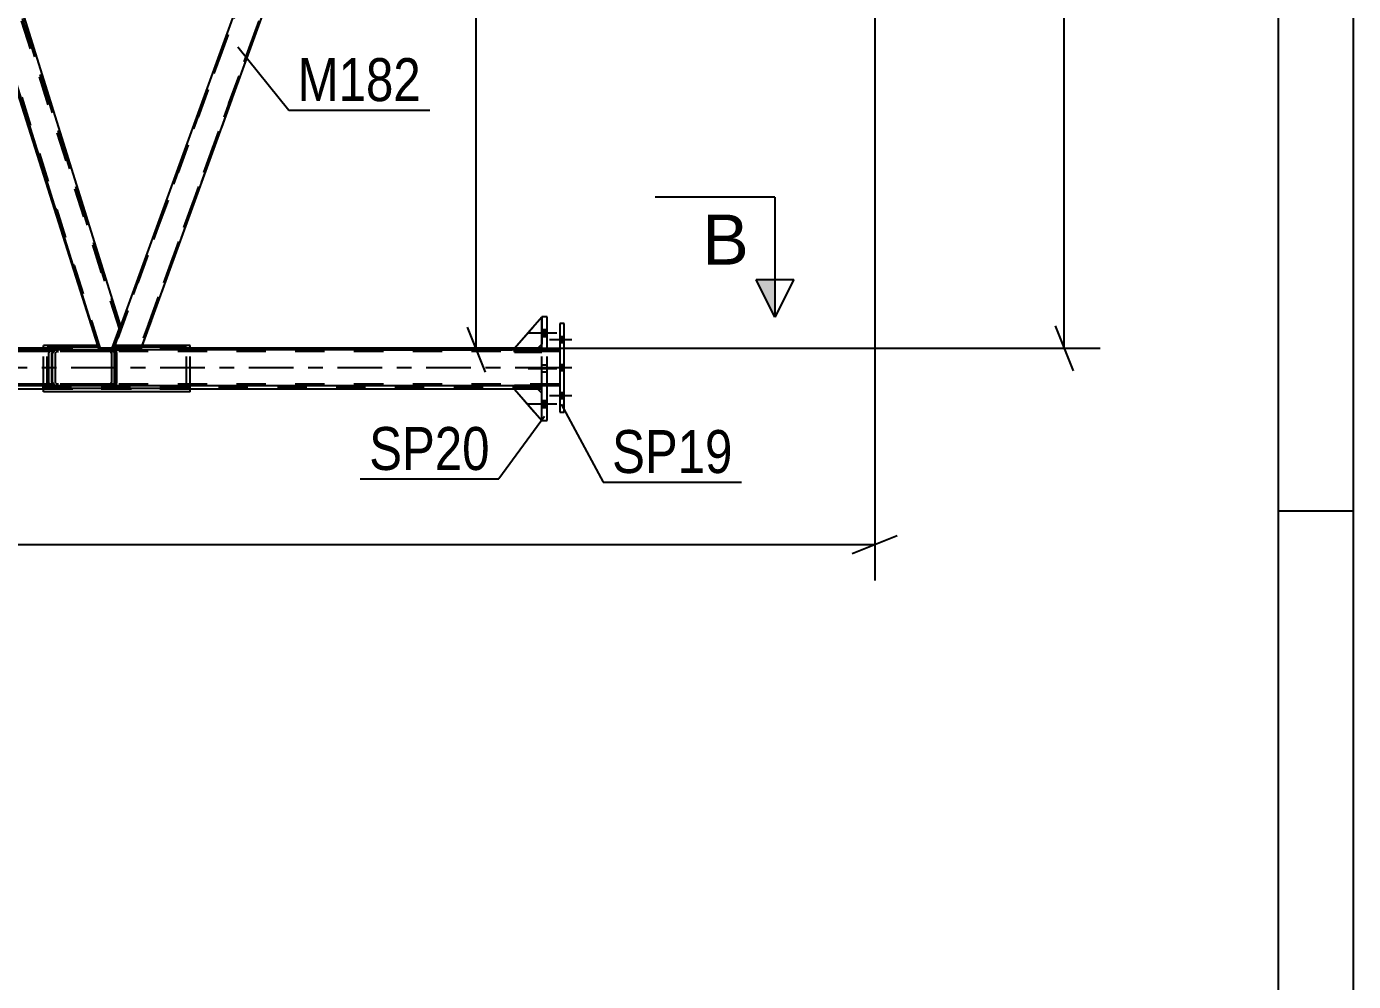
# Model space of a CAD drawing. Header units: millimetres. Extents: x -858 to 331, y -869 to -28.
# Drawn here: x 242.9 to 331.4, y -155 to -91.3 of the extents above; entities that cross this region are included whole.
import ezdxf

# ---------------------------------------------------------------- set-up
doc = ezdxf.new("R2010")
doc.units = ezdxf.units.MM
doc.linetypes.add('DXK_LINE_DOT2', pattern=[3.9198, 1.9599, -1.9599])
doc.linetypes.add('DXK_LINE_DOT3', pattern=[5.9187, 2.979, -0.9799, 0.9799, -0.9799])
doc.styles.add('Arial', font='ARIAL.TTF', dxfattribs={"height": 0.2})
doc.styles.add('Arial Narrow', font='ARIALN.TTF', dxfattribs={"height": 0.2})

# ---------------------------------------------------------------- blocks, each defined once
blk = doc.blocks.new('Unknown-570393797-1134')
at = {"color": 5, "linetype": 'Continuous'}
for p, q in [((331.435, -868.579), (331.435, -27.579)), ((326.435, -863.579), (326.435, -32.579)), ((331.435, -123.579), (326.435, -123.579))]:
    blk.add_line(p, q, dxfattribs=at)
blk = doc.blocks.new('Part-570393797-4904 - 4897')
at = {"color": 7, "linetype": 'DXK_LINE_DOT2'}
for p, q in [((275.488, -112.982), (275.488, -112.837)), ((275.488, -112.837), (277.307, -112.837)), ((277.307, -112.982), (275.488, -112.982)), ((277.034, -112.982), (277.034, -112.837)), ((277.307, -112.837), (277.307, -112.982))]:
    blk.add_line(p, q, dxfattribs=at)
blk = doc.blocks.new('Part-570393797-5033 - 4897')
at = {"color": 7, "linetype": 'DXK_LINE_DOT2'}
for p, q in [((277.034, -115.455), (275.488, -115.455)), ((275.488, -115.455), (277.307, -117.546)), ((277.307, -115.728), (277.034, -115.455)), ((277.307, -117.546), (277.307, -115.728))]:
    blk.add_line(p, q, dxfattribs=at)
blk = doc.blocks.new('Part-570393797-5036 - 4897')
at = {"color": 2, "linetype": 'Continuous'}
for p, q in [((277.034, -115.455), (275.488, -115.455)), ((275.488, -115.455), (277.307, -117.546)), ((277.307, -115.728), (277.034, -115.455))]:
    blk.add_line(p, q, dxfattribs=at)
at = {"color": 7, "linetype": 'DXK_LINE_DOT2'}
blk.add_line((277.307, -117.546), (277.307, -115.728), dxfattribs=at)
blk = doc.blocks.new('Part-570393797-4996 - 4897')
at = {"color": 7, "linetype": 'DXK_LINE_DOT2'}
for p, q in [((248.741, -112.827), (268.795, -57.727)), ((270.498, -57.727), (250.443, -112.827)), ((249.199, -111.25), (248.625, -112.827)), ((248.625, -112.827), (250.559, -112.827))]:
    blk.add_line(p, q, dxfattribs=at)
at = {"color": 2, "linetype": 'Continuous'}
for p, q in [((268.679, -57.727), (249.199, -111.25)), ((250.559, -112.827), (270.614, -57.727)), ((270.614, -57.727), (268.679, -57.727))]:
    blk.add_line(p, q, dxfattribs=at)
blk = doc.blocks.new('Part-570393797-4962 - 4897')
at = {"color": 2, "linetype": 'Continuous'}
for p, q in [((247.729, -112.646), (244.317, -112.646)), ((244.317, -112.827), (244.317, -112.646)), ((253.615, -112.646), (250.626, -112.646)), ((253.615, -112.827), (253.615, -112.646)), ((244.317, -115.409), (244.317, -115.227)), ((253.615, -115.409), (244.317, -115.409)), ((253.615, -115.409), (253.615, -115.227))]:
    blk.add_line(p, q, dxfattribs=at)
at = {"color": 7, "linetype": 'DXK_LINE_DOT2'}
for p, q in [((244.317, -115.227), (244.317, -112.827)), ((250.626, -112.646), (247.729, -112.646)), ((253.615, -115.227), (253.615, -112.827))]:
    blk.add_line(p, q, dxfattribs=at)
blk = doc.blocks.new('Part-570393797-5030 - 4897')
at = {"color": 2, "linetype": 'Continuous'}
for p, q in [((275.488, -112.728), (277.307, -110.637)), ((277.034, -112.728), (275.488, -112.728)), ((277.307, -112.455), (277.034, -112.728))]:
    blk.add_line(p, q, dxfattribs=at)
at = {"color": 7, "linetype": 'DXK_LINE_DOT2'}
blk.add_line((277.307, -110.637), (277.307, -112.455), dxfattribs=at)
blk = doc.blocks.new('Part-570393797-5009 - 4897')
at = {"color": 2, "linetype": 'Continuous'}
for p, q in [((247.698, -112.546), (244.069, -112.546)), ((244.069, -112.827), (244.069, -112.546)), ((253.863, -112.546), (250.662, -112.546)), ((253.863, -112.827), (253.863, -112.546)), ((244.069, -115.637), (244.069, -115.228)), ((253.863, -115.637), (244.069, -115.637)), ((253.863, -115.637), (253.863, -115.227))]:
    blk.add_line(p, q, dxfattribs=at)
at = {"color": 7, "linetype": 'DXK_LINE_DOT2'}
for p, q in [((244.069, -115.228), (244.069, -112.827)), ((250.662, -112.546), (247.698, -112.546)), ((253.863, -115.227), (253.863, -112.827))]:
    blk.add_line(p, q, dxfattribs=at)
blk = doc.blocks.new('Part-570393797-5021 - 4897')
at = {"color": 7, "linetype": 'DXK_LINE_DOT2'}
for p, q in [((277.307, -115.2), (275.488, -115.2)), ((275.488, -115.2), (275.488, -115.346)), ((275.488, -115.346), (277.307, -115.346)), ((277.034, -115.346), (277.034, -115.2)), ((277.307, -115.346), (277.307, -115.2))]:
    blk.add_line(p, q, dxfattribs=at)
blk = doc.blocks.new('Part-570393797-5024 - 4897')
at = {"color": 7, "linetype": 'DXK_LINE_DOT2'}
for p, q in [((277.307, -112.837), (275.488, -112.837)), ((275.488, -112.837), (275.488, -112.982)), ((275.488, -112.982), (277.307, -112.982)), ((277.034, -112.982), (277.034, -112.837)), ((277.307, -112.982), (277.307, -112.837))]:
    blk.add_line(p, q, dxfattribs=at)
blk = doc.blocks.new('Part-570393797-5027 - 4897')
at = {"color": 7, "linetype": 'DXK_LINE_DOT2'}
for p, q in [((275.488, -115.211), (275.488, -115.2)), ((277.307, -115.2), (275.488, -115.2)), ((275.488, -115.227), (275.488, -115.211)), ((277.034, -115.346), (277.034, -115.2)), ((277.307, -115.227), (277.307, -115.2))]:
    blk.add_line(p, q, dxfattribs=at)
at = {"color": 2, "linetype": 'Continuous'}
for p, q in [((275.488, -115.346), (275.488, -115.227)), ((277.307, -115.346), (275.488, -115.346)), ((277.307, -115.346), (277.307, -115.227))]:
    blk.add_line(p, q, dxfattribs=at)
blk = doc.blocks.new('Bolt-570393797-5059 - 4897')
at = {"linetype": 'Continuous'}
for points in [[(277.67, -111.964), (277.67, -111.491), (277.307, -111.491), (277.307, -111.964)], [(277.67, -111.964), (277.67, -111.491), (277.307, -111.491), (277.307, -111.964)], [(277.67, -111.964), (277.67, -111.491), (277.307, -111.491), (277.307, -111.964)], [(277.67, -116.691), (277.67, -116.219), (277.307, -116.219), (277.307, -116.691)], [(277.67, -116.691), (277.67, -116.219), (277.307, -116.219), (277.307, -116.691)], [(277.67, -116.691), (277.67, -116.219), (277.307, -116.219), (277.307, -116.691)]]:
    blk.add_hatch(color=1, dxfattribs=at).paths.add_polyline_path(points)
at = {"color": 1, "linetype": 'Continuous'}
for p, q in [((277.67, -111.491), (277.307, -111.491)), ((277.67, -111.491), (277.307, -111.491)), ((277.67, -111.491), (277.307, -111.491)), ((278.307, -111.728), (276.398, -111.728)), ((278.307, -111.728), (276.398, -111.728)), ((278.307, -111.728), (276.398, -111.728)), ((277.67, -111.964), (277.307, -111.964)), ((277.67, -111.964), (277.307, -111.964)), ((277.67, -111.964), (277.307, -111.964)), ((278.307, -116.455), (276.398, -116.455)), ((278.307, -116.455), (276.398, -116.455)), ((278.307, -116.455), (276.398, -116.455)), ((277.67, -116.219), (277.307, -116.219)), ((277.67, -116.219), (277.307, -116.219)), ((277.67, -116.219), (277.307, -116.219)), ((277.67, -116.691), (277.307, -116.691)), ((277.67, -116.691), (277.307, -116.691)), ((277.67, -116.691), (277.307, -116.691))]:
    blk.add_line(p, q, dxfattribs=at)
at = {"color": 1, "linetype": 'DXK_LINE_DOT2'}
for p, q in [((278.307, -114.091), (276.398, -114.091)), ((278.307, -114.091), (276.398, -114.091)), ((277.67, -113.855), (277.307, -113.855)), ((277.67, -113.855), (277.307, -113.855)), ((277.67, -114.328), (277.307, -114.328)), ((277.67, -114.328), (277.307, -114.328))]:
    blk.add_line(p, q, dxfattribs=at)
blk = doc.blocks.new('Part-570393797-5093 - 4897')
at = {"color": 2, "linetype": 'Continuous'}
for p, q in [((278.499, -112.827), (-43.215, -112.827)), ((278.499, -115.227), (-43.215, -115.227))]:
    blk.add_line(p, q, dxfattribs=at)
at = {"color": 7, "linetype": 'DXK_LINE_DOT2'}
for p, q in [((278.499, -112.937), (-43.215, -112.937)), ((278.499, -112.827), (278.499, -115.227)), ((278.499, -115.118), (-43.215, -115.118))]:
    blk.add_line(p, q, dxfattribs=at)
at = {"color": 7, "linetype": 'DXK_LINE_DOT3'}
blk.add_line((278.499, -114.027), (-43.215, -114.027), dxfattribs=at)
blk = doc.blocks.new('Part-570393797-5094 - 4897')
at = {"color": 7, "linetype": 'DXK_LINE_DOT2'}
for p, q in [((277.307, -112.837), (-40.25, -112.837)), ((277.307, -112.728), (-25.845, -112.728)), ((253.863, -112.728), (244.069, -112.728)), ((277.034, -112.728), (275.488, -112.728)), ((277.307, -115.455), (277.307, -112.728)), ((277.307, -115.346), (-40.25, -115.346)), ((277.307, -115.455), (11.885, -115.455)), ((253.863, -115.455), (244.069, -115.455)), ((277.034, -115.455), (275.488, -115.455))]:
    blk.add_line(p, q, dxfattribs=at)
at = {"color": 2, "linetype": 'Continuous'}
for p, q in [((244.069, -112.728), (215.166, -112.728)), ((275.488, -112.728), (253.863, -112.728)), ((277.307, -112.728), (277.034, -112.728)), ((244.069, -115.455), (215.166, -115.455)), ((275.488, -115.455), (253.863, -115.455)), ((277.307, -115.455), (277.034, -115.455))]:
    blk.add_line(p, q, dxfattribs=at)
blk = doc.blocks.new('Part-570393797-5164 - 4897')
at = {"color": 7, "linetype": 'DXK_LINE_DOT2'}
for p, q in [((268.464, -58.637), (248.777, -112.728)), ((270.167, -58.637), (250.479, -112.728)), ((250.595, -112.728), (270.283, -58.637)), ((268.348, -58.637), (268.282, -58.819)), ((270.283, -58.637), (268.348, -58.637)), ((249.199, -111.25), (248.661, -112.728)), ((248.661, -112.728), (250.595, -112.728))]:
    blk.add_line(p, q, dxfattribs=at)
at = {"color": 2, "linetype": 'Continuous'}
blk.add_line((268.282, -58.819), (249.199, -111.25), dxfattribs=at)
blk = doc.blocks.new('Part-570393797-5851 - 4897')
at = {"color": 2, "linetype": 'Continuous'}
for p, q in [((277.67, -110.637), (277.307, -110.637)), ((277.307, -112.827), (277.307, -110.637)), ((277.67, -112.827), (277.67, -110.637)), ((277.307, -117.546), (277.307, -115.227)), ((277.67, -117.546), (277.67, -115.227)), ((277.307, -117.546), (277.67, -117.546))]:
    blk.add_line(p, q, dxfattribs=at)
at = {"color": 7, "linetype": 'DXK_LINE_DOT2'}
for p, q in [((277.307, -115.227), (277.307, -112.827)), ((277.67, -115.227), (277.67, -112.827))]:
    blk.add_line(p, q, dxfattribs=at)
blk = doc.blocks.new('Part-570393797-5180 - 4897')
at = {"color": 2, "linetype": 'Continuous'}
for p, q in [((278.79, -111.073), (278.499, -111.073)), ((278.499, -111.073), (278.499, -116.982)), ((278.79, -116.982), (278.79, -111.073)), ((278.499, -116.982), (278.79, -116.982))]:
    blk.add_line(p, q, dxfattribs=at)
blk = doc.blocks.new('Part-570393797-5213 - 4897')
at = {"color": 2, "linetype": 'Continuous'}
for p, q in [((231.917, -57.727), (231.214, -59.659)), ((231.917, -57.727), (232.516, -57.727)), ((232.516, -57.727), (249.199, -111.25)), ((231.214, -59.659), (247.786, -112.827)), ((248.625, -112.827), (249.199, -111.25))]:
    blk.add_line(p, q, dxfattribs=at)
at = {"color": 7, "linetype": 'DXK_LINE_DOT2'}
for p, q in [((232.402, -57.727), (249.137, -111.419)), ((247.9, -112.827), (231.275, -59.49)), ((247.786, -112.827), (248.625, -112.827))]:
    blk.add_line(p, q, dxfattribs=at)
blk = doc.blocks.new('Part-570393797-5804 - 4897')
at = {"color": 7, "linetype": 'DXK_LINE_DOT2'}
for p, q in [((229.617, -113.046), (229.632, -112.962)), ((229.617, -115.009), (229.617, -113.046)), ((229.632, -112.962), (229.675, -112.891)), ((229.675, -112.891), (229.74, -112.844)), ((229.724, -113.004), (229.717, -113.046)), ((229.717, -115.009), (229.717, -113.046)), ((229.746, -112.969), (229.724, -113.004)), ((229.74, -112.844), (229.816, -112.828)), ((229.778, -112.945), (229.746, -112.969)), ((229.816, -112.937), (229.778, -112.945)), ((248.651, -112.828), (229.816, -112.828)), ((248.651, -112.937), (229.816, -112.937)), ((231.602, -112.828), (231.678, -112.844)), ((231.64, -112.945), (231.602, -112.937)), ((231.673, -112.969), (231.64, -112.945)), ((231.694, -113.004), (231.673, -112.969)), ((231.678, -112.844), (231.743, -112.891)), ((231.702, -113.046), (231.694, -113.004)), ((231.702, -115.009), (231.702, -113.046)), ((231.743, -112.891), (231.786, -112.962)), ((231.786, -112.962), (231.801, -113.046)), ((231.801, -115.009), (231.801, -113.046)), ((244.711, -112.962), (244.681, -113.046)), ((244.681, -115.009), (244.681, -113.046)), ((244.88, -113.046), (244.895, -113.004)), ((244.88, -115.009), (244.88, -113.046)), ((245.078, -112.828), (244.926, -112.844)), ((245.002, -112.945), (245.078, -112.937)), ((248.803, -112.844), (248.651, -112.828)), ((248.651, -112.937), (248.727, -112.945)), ((248.884, -112.874), (248.803, -112.844)), ((248.835, -113.004), (248.85, -113.046)), ((248.85, -115.009), (248.85, -113.046)), ((248.884, -115.181), (248.884, -112.874)), ((248.908, -112.891), (248.884, -112.874)), ((248.951, -112.962), (248.908, -112.891)), ((248.966, -113.046), (248.951, -112.962)), ((248.966, -115.009), (248.966, -113.046)), ((229.632, -115.093), (229.617, -115.009)), ((229.717, -115.009), (229.724, -115.051)), ((231.694, -115.051), (231.702, -115.009)), ((231.801, -115.009), (231.786, -115.093)), ((244.681, -115.009), (244.711, -115.093)), ((244.895, -115.051), (244.88, -115.009)), ((248.85, -115.009), (248.835, -115.051)), ((248.951, -115.093), (248.966, -115.009)), ((229.675, -115.164), (229.632, -115.093)), ((229.74, -115.211), (229.675, -115.164)), ((229.724, -115.051), (229.746, -115.086)), ((229.816, -115.228), (229.74, -115.211)), ((229.746, -115.086), (229.778, -115.11)), ((229.778, -115.11), (229.816, -115.118)), ((248.651, -115.118), (229.816, -115.118)), ((248.651, -115.228), (229.816, -115.228)), ((231.602, -115.118), (231.64, -115.11)), ((231.678, -115.211), (231.602, -115.228)), ((231.64, -115.11), (231.673, -115.086)), ((231.673, -115.086), (231.694, -115.051)), ((231.743, -115.164), (231.678, -115.211)), ((231.786, -115.093), (231.743, -115.164)), ((244.926, -115.211), (245.078, -115.228)), ((245.078, -115.118), (245.002, -115.11)), ((248.727, -115.11), (248.651, -115.118)), ((248.651, -115.228), (248.803, -115.211)), ((248.803, -115.211), (248.884, -115.181)), ((248.884, -115.181), (248.908, -115.164)), ((248.908, -115.164), (248.951, -115.093))]:
    blk.add_line(p, q, dxfattribs=at)
for centre, radius, start, end in [((244.988, -113.21), 0.371, 99.51826, 138.06397), ((245.033, -113.128), 0.186, 99.51826, 138.06397), ((248.697, -113.128), 0.186, 41.93602, 80.48174), ((244.988, -114.845), 0.371, 221.93602, 260.48174), ((245.033, -114.927), 0.186, 221.93602, 260.48174), ((248.697, -114.927), 0.186, 279.51826, 318.06397)]:
    blk.add_arc(centre, radius, start, end, dxfattribs=at)
blk = doc.blocks.new('Part-570393797-5639 - 4897')
at = {"color": 7, "linetype": 'DXK_LINE_DOT2'}
for p, q in [((275.488, -112.728), (277.307, -110.637)), ((277.307, -110.637), (277.307, -112.455)), ((277.034, -112.728), (275.488, -112.728)), ((277.307, -112.455), (277.034, -112.728))]:
    blk.add_line(p, q, dxfattribs=at)
blk = doc.blocks.new('Part-570393797-5651 - 4897')
at = {"color": 7, "linetype": 'DXK_LINE_DOT2'}
for p, q in [((231.586, -58.637), (231.055, -60.094)), ((232.501, -58.637), (231.586, -58.637)), ((249.13, -111.439), (232.386, -58.637)), ((249.191, -111.271), (232.501, -58.637)), ((231.055, -60.094), (231.055, -60.094)), ((231.055, -60.094), (231.055, -60.094)), ((247.86, -112.728), (231.116, -59.926)), ((248.661, -112.728), (249.191, -111.271)), ((247.746, -112.728), (247.688, -112.546)), ((247.746, -112.728), (248.661, -112.728))]:
    blk.add_line(p, q, dxfattribs=at)
at = {"color": 2, "linetype": 'Continuous'}
blk.add_line((247.688, -112.546), (231.055, -60.094), dxfattribs=at)
blk = doc.blocks.new('Part-570393797-5769 - 4897')
at = {"color": 7, "linetype": 'DXK_LINE_DOT2'}
for p, q in [((248.403, -112.828), (211.434, -112.828)), ((211.434, -112.828), (211.434, -115.228)), ((248.403, -112.937), (211.434, -112.937)), ((214.308, -112.844), (214.157, -112.828)), ((214.157, -112.937), (214.232, -112.945)), ((214.34, -113.004), (214.355, -113.046)), ((214.355, -115.009), (214.355, -113.046)), ((214.554, -113.046), (214.523, -112.962)), ((214.554, -115.009), (214.554, -113.046)), ((244.433, -113.046), (244.463, -112.962)), ((244.433, -115.009), (244.433, -113.046)), ((244.646, -113.004), (244.631, -113.046)), ((244.631, -115.009), (244.631, -113.046)), ((244.678, -112.844), (244.83, -112.828)), ((244.83, -112.937), (244.754, -112.945)), ((248.403, -112.828), (248.555, -112.844)), ((248.479, -112.945), (248.403, -112.937)), ((248.601, -113.046), (248.586, -113.004)), ((248.601, -113.046), (248.601, -115.009)), ((248.77, -112.962), (248.8, -113.046)), ((248.8, -115.009), (248.8, -113.046)), ((214.355, -115.009), (214.34, -115.051)), ((214.523, -115.093), (214.554, -115.009)), ((244.463, -115.093), (244.433, -115.009)), ((244.631, -115.009), (244.646, -115.051)), ((248.586, -115.051), (248.601, -115.009)), ((248.8, -115.009), (248.77, -115.093)), ((248.403, -115.118), (211.434, -115.118)), ((248.403, -115.228), (211.434, -115.228)), ((214.232, -115.11), (214.157, -115.118)), ((214.157, -115.228), (214.308, -115.211)), ((244.83, -115.228), (244.678, -115.211)), ((244.754, -115.11), (244.83, -115.118)), ((248.403, -115.118), (248.479, -115.11)), ((248.555, -115.211), (248.403, -115.228))]:
    blk.add_line(p, q, dxfattribs=at)
for centre, radius, start, end in [((214.202, -113.128), 0.186, 41.93602, 80.48174), ((214.247, -113.21), 0.371, 41.93602, 80.48174), ((244.739, -113.21), 0.371, 99.51826, 138.06397), ((244.785, -113.128), 0.186, 99.51826, 138.06397), ((248.448, -113.128), 0.186, 41.93602, 80.48174), ((248.493, -113.21), 0.371, 41.93602, 80.48174), ((214.202, -114.927), 0.186, 279.51826, 318.06397), ((214.247, -114.845), 0.371, 279.51826, 318.06397), ((244.739, -114.845), 0.371, 221.93602, 260.48174), ((244.785, -114.927), 0.186, 221.93602, 260.48174), ((248.448, -114.927), 0.186, 279.51826, 318.06397), ((248.493, -114.845), 0.371, 279.51826, 318.06397)]:
    blk.add_arc(centre, radius, start, end, dxfattribs=at)
blk = doc.blocks.new('Bolt-570393797-5794 - 4897')
at = {"linetype": 'Continuous'}
for points in [[(278.79, -112.364), (278.79, -111.964), (278.499, -111.964), (278.499, -112.364)], [(278.79, -112.364), (278.79, -111.964), (278.499, -111.964), (278.499, -112.364)], [(278.79, -112.364), (278.79, -111.964), (278.499, -111.964), (278.499, -112.364)], [(278.79, -114.227), (278.79, -113.827), (278.499, -113.827), (278.499, -114.227)], [(278.79, -114.227), (278.79, -113.827), (278.499, -113.827), (278.499, -114.227)], [(278.79, -116.091), (278.79, -115.691), (278.499, -115.691), (278.499, -116.091)], [(278.79, -116.091), (278.79, -115.691), (278.499, -115.691), (278.499, -116.091)], [(278.79, -116.091), (278.79, -115.691), (278.499, -115.691), (278.499, -116.091)]]:
    blk.add_hatch(color=1, dxfattribs=at).paths.add_polyline_path(points)
at = {"color": 1, "linetype": 'Continuous'}
for p, q in [((279.318, -112.164), (277.808, -112.164)), ((279.318, -112.164), (277.808, -112.164)), ((279.318, -112.164), (277.808, -112.164)), ((278.79, -111.964), (278.499, -111.964)), ((278.79, -111.964), (278.499, -111.964)), ((278.79, -111.964), (278.499, -111.964)), ((278.79, -112.364), (278.499, -112.364)), ((278.79, -112.364), (278.499, -112.364)), ((278.79, -112.364), (278.499, -112.364)), ((279.318, -114.027), (277.808, -114.027)), ((279.318, -114.027), (277.808, -114.027)), ((278.79, -113.827), (278.499, -113.827)), ((278.79, -113.827), (278.499, -113.827)), ((278.79, -114.227), (278.499, -114.227)), ((278.79, -114.227), (278.499, -114.227)), ((279.318, -115.891), (277.808, -115.891)), ((279.318, -115.891), (277.808, -115.891)), ((279.318, -115.891), (277.808, -115.891)), ((278.79, -115.691), (278.499, -115.691)), ((278.79, -115.691), (278.499, -115.691)), ((278.79, -115.691), (278.499, -115.691)), ((278.79, -116.091), (278.499, -116.091)), ((278.79, -116.091), (278.499, -116.091)), ((278.79, -116.091), (278.499, -116.091))]:
    blk.add_line(p, q, dxfattribs=at)
blk = doc.blocks.new('StraightDimension-570393797-5892 - 4897')
at = {"color": 7, "linetype": 'Continuous'}
for p, q in [((312.732, -59.227), (311.532, -56.227)), ((296.847, -57.727), (314.532, -57.727)), ((312.132, -112.728), (312.132, -57.727)), ((311.532, -111.228), (312.732, -114.228)), ((274.407, -112.728), (314.532, -112.728))]:
    blk.add_line(p, q, dxfattribs=at)
at = {"color": 0}
blk.add_wipeout([(311.382, -80.971), (307.182, -80.971), (307.182, -89.484), (311.382, -89.484)], dxfattribs=at)
at = {"color": 3, "style": 'Arial Narrow'}
blk.add_text('3025', height=2.8633, rotation=90.00021, dxfattribs=at).set_placement((310.782, -88.884))
blk = doc.blocks.new('StraightDimension-570393797-5883 - 4897')
at = {"color": 7, "linetype": 'Continuous'}
for p, q in [((273.522, -59.81), (272.322, -56.81)), ((251.118, -58.31), (275.322, -58.31)), ((272.922, -112.827), (272.922, -58.31)), ((272.322, -111.327), (273.522, -114.327)), ((266.374, -112.827), (275.322, -112.827))]:
    blk.add_line(p, q, dxfattribs=at)
at = {"color": 0}
blk.add_wipeout([(272.172, -81.312), (267.972, -81.312), (267.972, -89.825), (272.172, -89.825)], dxfattribs=at)
at = {"color": 3, "style": 'Arial Narrow'}
blk.add_text('2998', height=2.8633, rotation=90.00021, dxfattribs=at).set_placement((271.572, -89.225))
blk = doc.blocks.new('StraightDimension-570393797-5915 - 4897')
at = {"color": 7, "linetype": 'Continuous'}
for p, q in [((299.507, -60.773), (299.507, -128.205)), ((298.007, -126.405), (301.007, -125.205)), ((-43.506, -125.805), (299.507, -125.805))]:
    blk.add_line(p, q, dxfattribs=at)
blk = doc.blocks.new('Mark-570393797-4992 - 4897')
at = {"color": 30, "linetype": 'Continuous'}
for p, q in [((257.025, -92.621), (260.423, -96.839)), ((260.423, -96.839), (269.847, -96.839))]:
    blk.add_line(p, q, dxfattribs=at)
at = {"color": 0}
blk.add_wipeout([(269.247, -96.239), (269.247, -93.239), (261.023, -93.239), (261.023, -96.239)], dxfattribs=at)
blk.add_wipeout([(269.247, -96.239), (269.247, -93.239), (261.023, -93.239), (261.023, -96.239)], dxfattribs=at)
at = {"color": 3, "style": 'Arial Narrow'}
blk.add_text('M182', height=2.8633, dxfattribs=at).set_placement((261.023, -96.239))
blk = doc.blocks.new('Mark-570393797-5176 - 4897')
at = {"color": 30, "linetype": 'Continuous'}
for p, q in [((278.588, -116.463), (281.393, -121.644)), ((281.393, -121.644), (290.632, -121.644))]:
    blk.add_line(p, q, dxfattribs=at)
at = {"color": 0}
blk.add_wipeout([(290.032, -121.044), (290.032, -118.044), (281.993, -118.044), (281.993, -121.044)], dxfattribs=at)
blk.add_wipeout([(290.032, -121.044), (290.032, -118.044), (281.993, -118.044), (281.993, -121.044)], dxfattribs=at)
at = {"color": 3, "style": 'Arial Narrow'}
blk.add_text('SP19', height=2.8633, dxfattribs=at).set_placement((281.993, -121.044))
blk = doc.blocks.new('SectionMark-570393797-5925 - 4897')
at = {"linetype": 'Continuous'}
blk.add_hatch(color=6, dxfattribs=at).paths.add_polyline_path([(291.606, -108.146), (292.856, -108.146), (292.856, -110.646)])
at = {"color": 6, "linetype": 'Continuous'}
for p, q in [((292.856, -102.646), (284.856, -102.646)), ((292.856, -102.646), (292.856, -110.646)), ((291.606, -108.146), (294.106, -108.146)), ((292.856, -110.646), (291.606, -108.146)), ((294.106, -108.146), (292.856, -110.646))]:
    blk.add_line(p, q, dxfattribs=at)
at = {"color": 0, "linetype": 'Continuous'}
blk.add_wipeout([(291.106, -107.146), (291.106, -103.646), (287.995, -103.646), (287.995, -107.146)], dxfattribs=at)
at = {"color": 3, "linetype": 'Continuous', "style": 'Arial'}
blk.add_text('B', height=3.343, dxfattribs=at).set_placement((287.995, -107.146))
blk = doc.blocks.new('Mark-570393797-5847 - 4897')
at = {"color": 30, "linetype": 'Continuous'}
for p in [(277.483, -117.281), (265.195, -121.44)]:
    blk.add_line(p, (274.434, -121.44), dxfattribs=at)
at = {"color": 0}
blk.add_wipeout([(273.834, -120.84), (273.834, -117.84), (265.795, -117.84), (265.795, -120.84)], dxfattribs=at)
blk.add_wipeout([(273.834, -120.84), (273.834, -117.84), (265.795, -117.84), (265.795, -120.84)], dxfattribs=at)
at = {"color": 3, "style": 'Arial Narrow'}
blk.add_text('SP20', height=2.8633, dxfattribs=at).set_placement((265.795, -120.84))

msp = doc.modelspace()

# ---------------------------------------------------------------- block references
for name in ['Unknown-570393797-1134', 'Part-570393797-5213 - 4897', 'Part-570393797-4996 - 4897', 'Part-570393797-5651 - 4897', 'Part-570393797-5164 - 4897', 'Part-570393797-5030 - 4897', 'Part-570393797-5639 - 4897', 'Bolt-570393797-5059 - 4897', 'Part-570393797-5851 - 4897', 'Part-570393797-5180 - 4897', 'Bolt-570393797-5794 - 4897', 'Part-570393797-5093 - 4897', 'Part-570393797-5094 - 4897', 'Part-570393797-5769 - 4897', 'Part-570393797-5804 - 4897', 'Part-570393797-5009 - 4897', 'Part-570393797-4962 - 4897', 'Part-570393797-4904 - 4897', 'Part-570393797-5024 - 4897', 'Part-570393797-5021 - 4897', 'Part-570393797-5027 - 4897', 'Part-570393797-5033 - 4897', 'Part-570393797-5036 - 4897']:
    msp.add_blockref(name, (0, 0))

# ---------------------------------------------------------------- next in the draw order: block references
msp.add_blockref('StraightDimension-570393797-5892 - 4897', (0, 0))

# ---------------------------------------------------------------- next in the draw order: block references
msp.add_blockref('StraightDimension-570393797-5883 - 4897', (0, 0))

# ---------------------------------------------------------------- next in the draw order: block references
msp.add_blockref('StraightDimension-570393797-5915 - 4897', (0, 0))

# ---------------------------------------------------------------- next in the draw order: block references
for name in ['Mark-570393797-4992 - 4897', 'SectionMark-570393797-5925 - 4897', 'Mark-570393797-5176 - 4897', 'Mark-570393797-5847 - 4897']:
    msp.add_blockref(name, (0, 0))

doc.saveas('drawing.dxf')
